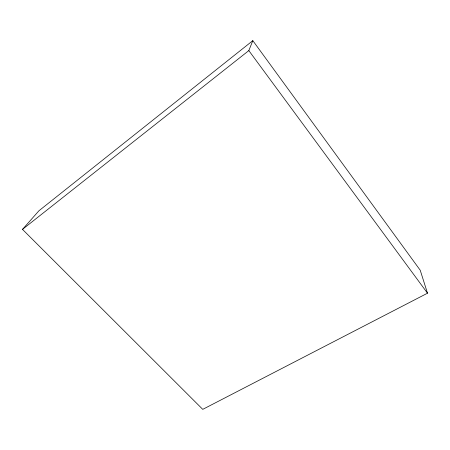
<?xml version="1.0" encoding="UTF-8"?>
<svg xmlns="http://www.w3.org/2000/svg" width="450" height="450" viewBox="0 0 450 450"><rect width="100%" height="100%" fill="white"/><g stroke="black" fill="none" stroke-linecap="round" stroke-linejoin="round"><path stroke-width="0.67" d="M22.5 229.376L248.828 50.597L252.821 40.641L420.216 270.219L427.5 293.197L202.753 409.359L22.5 229.376L38.942 210.769L252.821 40.641M248.828 50.597L427.5 293.197"/></g></svg>
